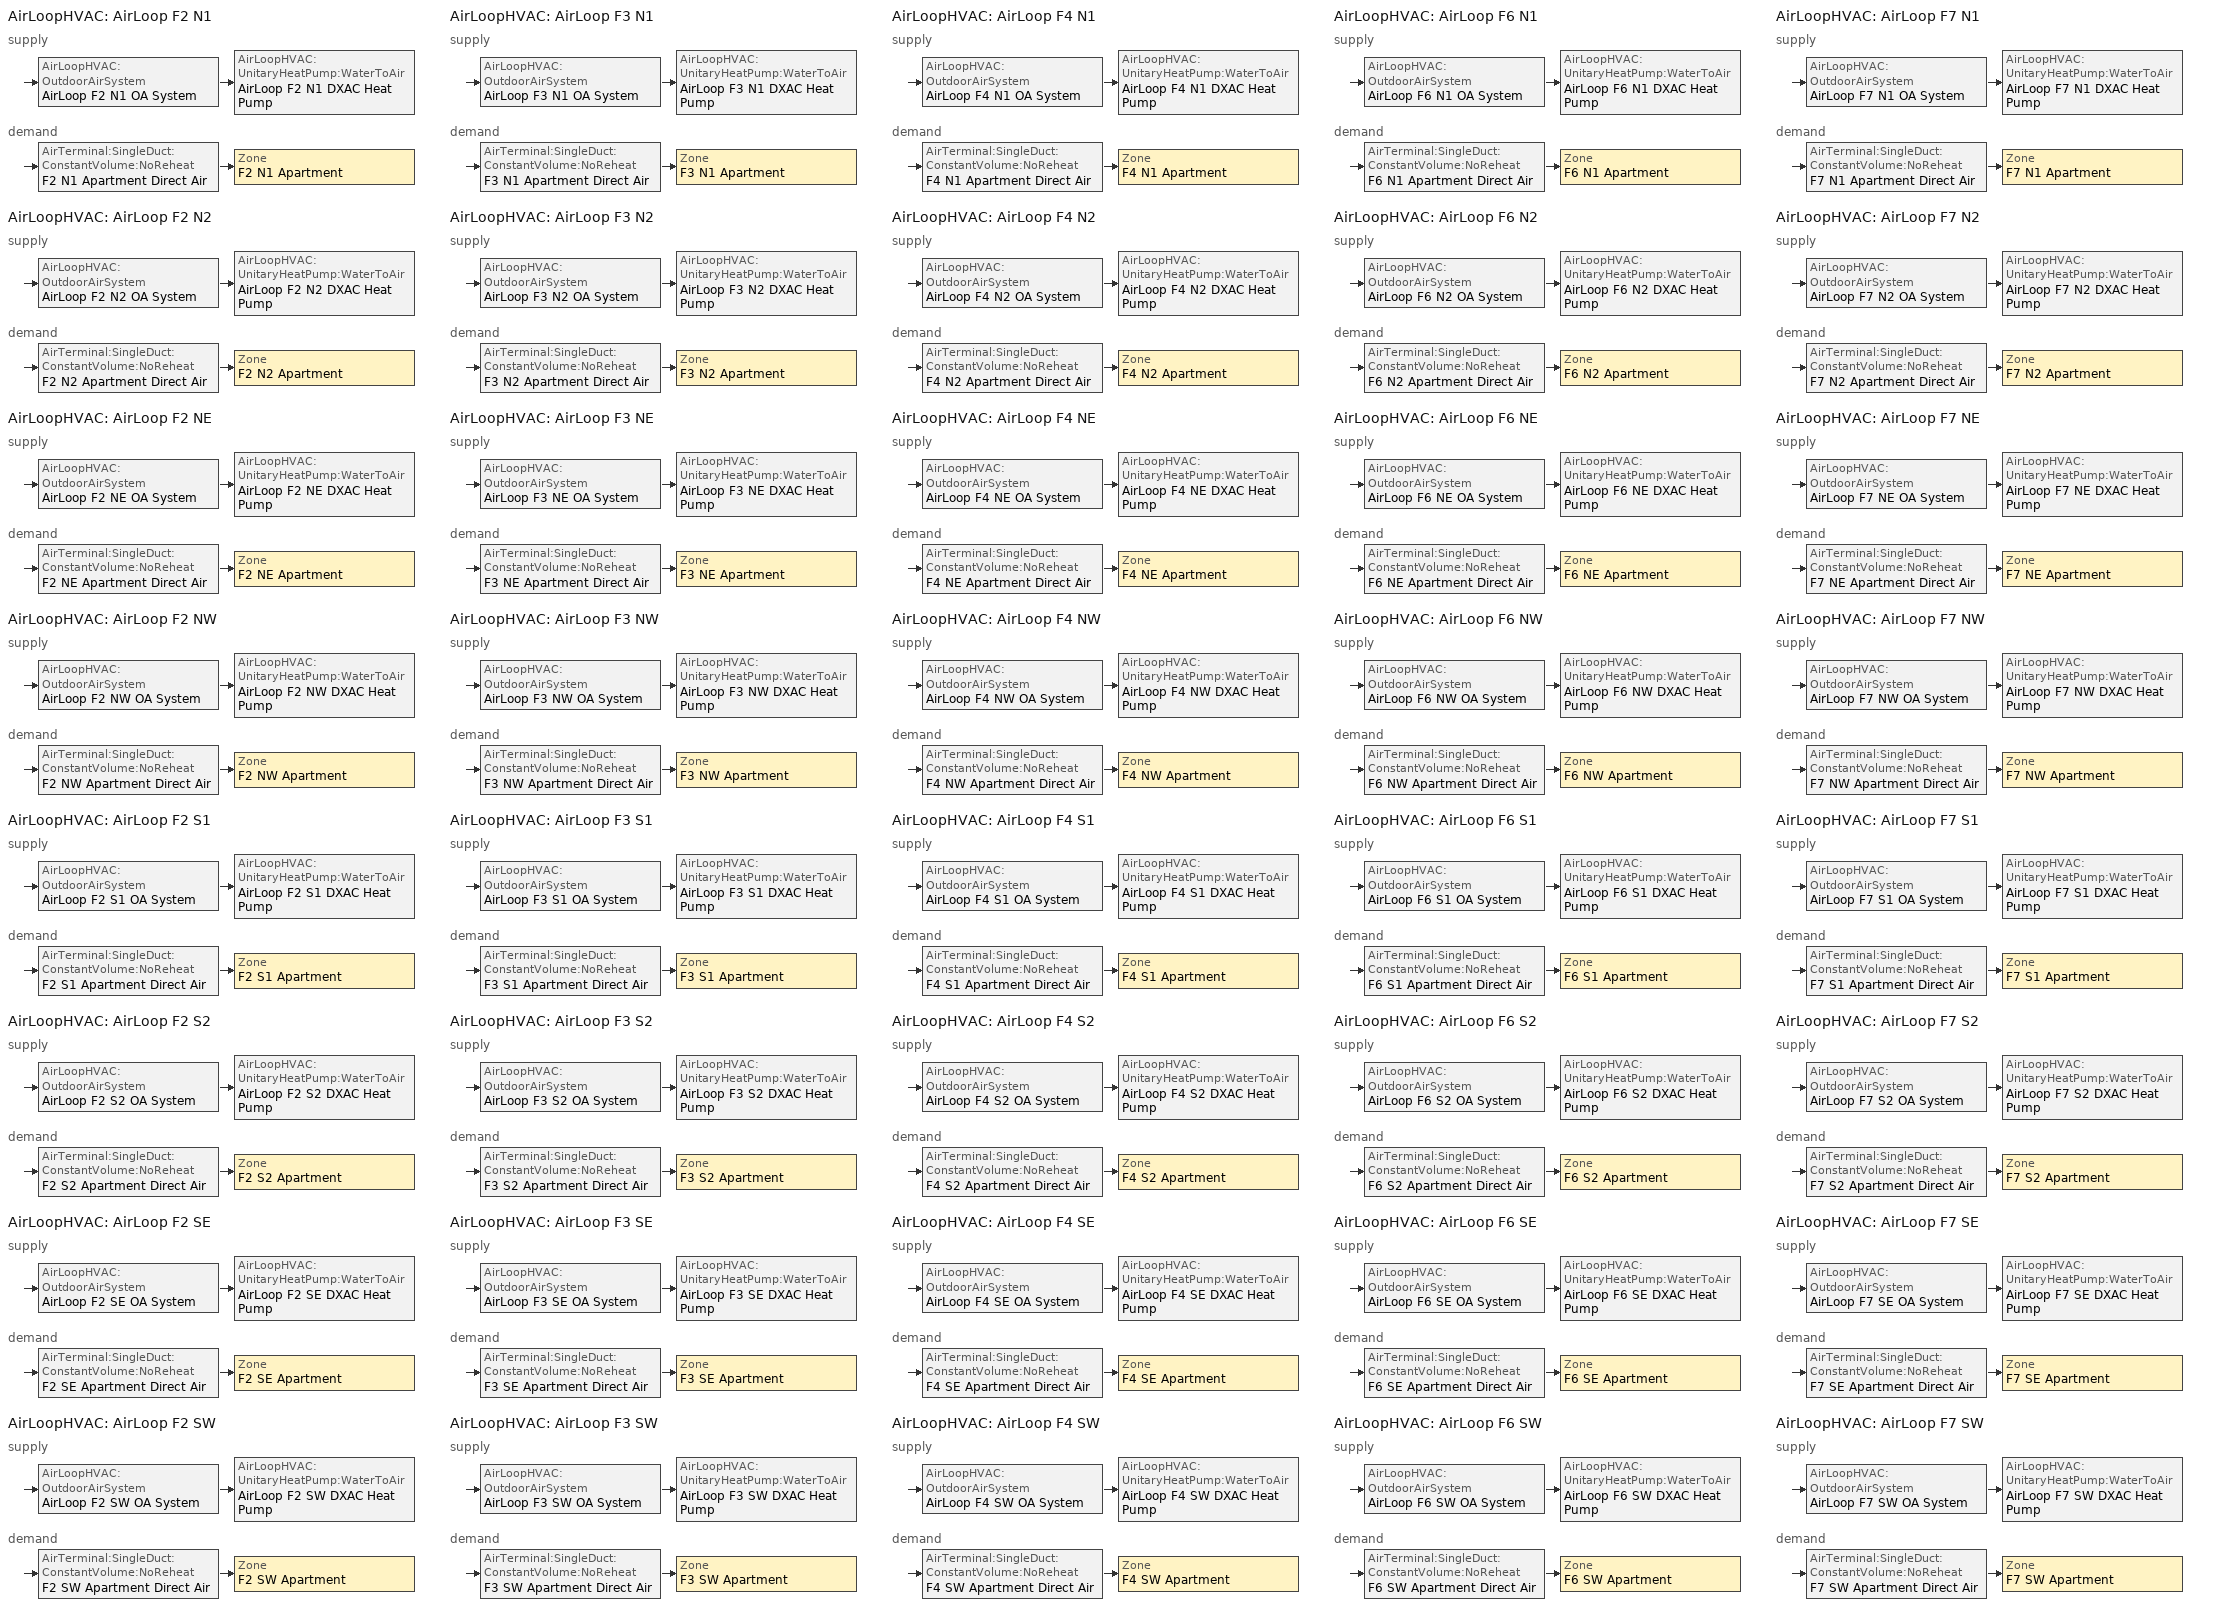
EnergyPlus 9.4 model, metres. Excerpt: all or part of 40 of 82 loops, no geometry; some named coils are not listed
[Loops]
AirLoopHVAC 'AirLoop F2 N1'
 supply: AirLoopHVAC:OutdoorAirSystem 'AirLoop F2 N1 OA System' > AirLoopHVAC:UnitaryHeatPump:WaterToAir 'AirLoop F2 N1 DXAC Heat Pump'
 demand: AirTerminal:SingleDuct:ConstantVolume:NoReheat 'F2 N1 Apartment Direct Air' > Zone 'F2 N1 Apartment'
AirLoopHVAC 'AirLoop F2 N2'
 supply: AirLoopHVAC:OutdoorAirSystem 'AirLoop F2 N2 OA System' > AirLoopHVAC:UnitaryHeatPump:WaterToAir 'AirLoop F2 N2 DXAC Heat Pump'
 demand: AirTerminal:SingleDuct:ConstantVolume:NoReheat 'F2 N2 Apartment Direct Air' > Zone 'F2 N2 Apartment'
AirLoopHVAC 'AirLoop F2 NE'
 supply: AirLoopHVAC:OutdoorAirSystem 'AirLoop F2 NE OA System' > AirLoopHVAC:UnitaryHeatPump:WaterToAir 'AirLoop F2 NE DXAC Heat Pump'
 demand: AirTerminal:SingleDuct:ConstantVolume:NoReheat 'F2 NE Apartment Direct Air' > Zone 'F2 NE Apartment'
AirLoopHVAC 'AirLoop F2 NW'
 supply: AirLoopHVAC:OutdoorAirSystem 'AirLoop F2 NW OA System' > AirLoopHVAC:UnitaryHeatPump:WaterToAir 'AirLoop F2 NW DXAC Heat Pump'
 demand: AirTerminal:SingleDuct:ConstantVolume:NoReheat 'F2 NW Apartment Direct Air' > Zone 'F2 NW Apartment'
AirLoopHVAC 'AirLoop F2 S1'
 supply: AirLoopHVAC:OutdoorAirSystem 'AirLoop F2 S1 OA System' > AirLoopHVAC:UnitaryHeatPump:WaterToAir 'AirLoop F2 S1 DXAC Heat Pump'
 demand: AirTerminal:SingleDuct:ConstantVolume:NoReheat 'F2 S1 Apartment Direct Air' > Zone 'F2 S1 Apartment'
AirLoopHVAC 'AirLoop F2 S2'
 supply: AirLoopHVAC:OutdoorAirSystem 'AirLoop F2 S2 OA System' > AirLoopHVAC:UnitaryHeatPump:WaterToAir 'AirLoop F2 S2 DXAC Heat Pump'
 demand: AirTerminal:SingleDuct:ConstantVolume:NoReheat 'F2 S2 Apartment Direct Air' > Zone 'F2 S2 Apartment'
AirLoopHVAC 'AirLoop F2 SE'
 supply: AirLoopHVAC:OutdoorAirSystem 'AirLoop F2 SE OA System' > AirLoopHVAC:UnitaryHeatPump:WaterToAir 'AirLoop F2 SE DXAC Heat Pump'
 demand: AirTerminal:SingleDuct:ConstantVolume:NoReheat 'F2 SE Apartment Direct Air' > Zone 'F2 SE Apartment'
AirLoopHVAC 'AirLoop F2 SW'
 supply: AirLoopHVAC:OutdoorAirSystem 'AirLoop F2 SW OA System' > AirLoopHVAC:UnitaryHeatPump:WaterToAir 'AirLoop F2 SW DXAC Heat Pump'
 demand: AirTerminal:SingleDuct:ConstantVolume:NoReheat 'F2 SW Apartment Direct Air' > Zone 'F2 SW Apartment'
AirLoopHVAC 'AirLoop F3 N1'
 supply: AirLoopHVAC:OutdoorAirSystem 'AirLoop F3 N1 OA System' > AirLoopHVAC:UnitaryHeatPump:WaterToAir 'AirLoop F3 N1 DXAC Heat Pump'
 demand: AirTerminal:SingleDuct:ConstantVolume:NoReheat 'F3 N1 Apartment Direct Air' > Zone 'F3 N1 Apartment'
AirLoopHVAC 'AirLoop F3 N2'
 supply: AirLoopHVAC:OutdoorAirSystem 'AirLoop F3 N2 OA System' > AirLoopHVAC:UnitaryHeatPump:WaterToAir 'AirLoop F3 N2 DXAC Heat Pump'
 demand: AirTerminal:SingleDuct:ConstantVolume:NoReheat 'F3 N2 Apartment Direct Air' > Zone 'F3 N2 Apartment'
AirLoopHVAC 'AirLoop F3 NE'
 supply: AirLoopHVAC:OutdoorAirSystem 'AirLoop F3 NE OA System' > AirLoopHVAC:UnitaryHeatPump:WaterToAir 'AirLoop F3 NE DXAC Heat Pump'
 demand: AirTerminal:SingleDuct:ConstantVolume:NoReheat 'F3 NE Apartment Direct Air' > Zone 'F3 NE Apartment'
AirLoopHVAC 'AirLoop F3 NW'
 supply: AirLoopHVAC:OutdoorAirSystem 'AirLoop F3 NW OA System' > AirLoopHVAC:UnitaryHeatPump:WaterToAir 'AirLoop F3 NW DXAC Heat Pump'
 demand: AirTerminal:SingleDuct:ConstantVolume:NoReheat 'F3 NW Apartment Direct Air' > Zone 'F3 NW Apartment'
AirLoopHVAC 'AirLoop F3 S1'
 supply: AirLoopHVAC:OutdoorAirSystem 'AirLoop F3 S1 OA System' > AirLoopHVAC:UnitaryHeatPump:WaterToAir 'AirLoop F3 S1 DXAC Heat Pump'
 demand: AirTerminal:SingleDuct:ConstantVolume:NoReheat 'F3 S1 Apartment Direct Air' > Zone 'F3 S1 Apartment'
AirLoopHVAC 'AirLoop F3 S2'
 supply: AirLoopHVAC:OutdoorAirSystem 'AirLoop F3 S2 OA System' > AirLoopHVAC:UnitaryHeatPump:WaterToAir 'AirLoop F3 S2 DXAC Heat Pump'
 demand: AirTerminal:SingleDuct:ConstantVolume:NoReheat 'F3 S2 Apartment Direct Air' > Zone 'F3 S2 Apartment'
AirLoopHVAC 'AirLoop F3 SE'
 supply: AirLoopHVAC:OutdoorAirSystem 'AirLoop F3 SE OA System' > AirLoopHVAC:UnitaryHeatPump:WaterToAir 'AirLoop F3 SE DXAC Heat Pump'
 demand: AirTerminal:SingleDuct:ConstantVolume:NoReheat 'F3 SE Apartment Direct Air' > Zone 'F3 SE Apartment'
AirLoopHVAC 'AirLoop F3 SW'
 supply: AirLoopHVAC:OutdoorAirSystem 'AirLoop F3 SW OA System' > AirLoopHVAC:UnitaryHeatPump:WaterToAir 'AirLoop F3 SW DXAC Heat Pump'
 demand: AirTerminal:SingleDuct:ConstantVolume:NoReheat 'F3 SW Apartment Direct Air' > Zone 'F3 SW Apartment'
AirLoopHVAC 'AirLoop F4 N1'
 supply: AirLoopHVAC:OutdoorAirSystem 'AirLoop F4 N1 OA System' > AirLoopHVAC:UnitaryHeatPump:WaterToAir 'AirLoop F4 N1 DXAC Heat Pump'
 demand: AirTerminal:SingleDuct:ConstantVolume:NoReheat 'F4 N1 Apartment Direct Air' > Zone 'F4 N1 Apartment'
AirLoopHVAC 'AirLoop F4 N2'
 supply: AirLoopHVAC:OutdoorAirSystem 'AirLoop F4 N2 OA System' > AirLoopHVAC:UnitaryHeatPump:WaterToAir 'AirLoop F4 N2 DXAC Heat Pump'
 demand: AirTerminal:SingleDuct:ConstantVolume:NoReheat 'F4 N2 Apartment Direct Air' > Zone 'F4 N2 Apartment'
AirLoopHVAC 'AirLoop F4 NE'
 supply: AirLoopHVAC:OutdoorAirSystem 'AirLoop F4 NE OA System' > AirLoopHVAC:UnitaryHeatPump:WaterToAir 'AirLoop F4 NE DXAC Heat Pump'
 demand: AirTerminal:SingleDuct:ConstantVolume:NoReheat 'F4 NE Apartment Direct Air' > Zone 'F4 NE Apartment'
AirLoopHVAC 'AirLoop F4 NW'
 supply: AirLoopHVAC:OutdoorAirSystem 'AirLoop F4 NW OA System' > AirLoopHVAC:UnitaryHeatPump:WaterToAir 'AirLoop F4 NW DXAC Heat Pump'
 demand: AirTerminal:SingleDuct:ConstantVolume:NoReheat 'F4 NW Apartment Direct Air' > Zone 'F4 NW Apartment'
AirLoopHVAC 'AirLoop F4 S1'
 supply: AirLoopHVAC:OutdoorAirSystem 'AirLoop F4 S1 OA System' > AirLoopHVAC:UnitaryHeatPump:WaterToAir 'AirLoop F4 S1 DXAC Heat Pump'
 demand: AirTerminal:SingleDuct:ConstantVolume:NoReheat 'F4 S1 Apartment Direct Air' > Zone 'F4 S1 Apartment'
AirLoopHVAC 'AirLoop F4 S2'
 supply: AirLoopHVAC:OutdoorAirSystem 'AirLoop F4 S2 OA System' > AirLoopHVAC:UnitaryHeatPump:WaterToAir 'AirLoop F4 S2 DXAC Heat Pump'
 demand: AirTerminal:SingleDuct:ConstantVolume:NoReheat 'F4 S2 Apartment Direct Air' > Zone 'F4 S2 Apartment'
AirLoopHVAC 'AirLoop F4 SE'
 supply: AirLoopHVAC:OutdoorAirSystem 'AirLoop F4 SE OA System' > AirLoopHVAC:UnitaryHeatPump:WaterToAir 'AirLoop F4 SE DXAC Heat Pump'
 demand: AirTerminal:SingleDuct:ConstantVolume:NoReheat 'F4 SE Apartment Direct Air' > Zone 'F4 SE Apartment'
AirLoopHVAC 'AirLoop F4 SW'
 supply: AirLoopHVAC:OutdoorAirSystem 'AirLoop F4 SW OA System' > AirLoopHVAC:UnitaryHeatPump:WaterToAir 'AirLoop F4 SW DXAC Heat Pump'
 demand: AirTerminal:SingleDuct:ConstantVolume:NoReheat 'F4 SW Apartment Direct Air' > Zone 'F4 SW Apartment'
AirLoopHVAC 'AirLoop F6 N1'
 supply: AirLoopHVAC:OutdoorAirSystem 'AirLoop F6 N1 OA System' > AirLoopHVAC:UnitaryHeatPump:WaterToAir 'AirLoop F6 N1 DXAC Heat Pump'
 demand: AirTerminal:SingleDuct:ConstantVolume:NoReheat 'F6 N1 Apartment Direct Air' > Zone 'F6 N1 Apartment'
AirLoopHVAC 'AirLoop F6 N2'
 supply: AirLoopHVAC:OutdoorAirSystem 'AirLoop F6 N2 OA System' > AirLoopHVAC:UnitaryHeatPump:WaterToAir 'AirLoop F6 N2 DXAC Heat Pump'
 demand: AirTerminal:SingleDuct:ConstantVolume:NoReheat 'F6 N2 Apartment Direct Air' > Zone 'F6 N2 Apartment'
AirLoopHVAC 'AirLoop F6 NE'
 supply: AirLoopHVAC:OutdoorAirSystem 'AirLoop F6 NE OA System' > AirLoopHVAC:UnitaryHeatPump:WaterToAir 'AirLoop F6 NE DXAC Heat Pump'
 demand: AirTerminal:SingleDuct:ConstantVolume:NoReheat 'F6 NE Apartment Direct Air' > Zone 'F6 NE Apartment'
AirLoopHVAC 'AirLoop F6 NW'
 supply: AirLoopHVAC:OutdoorAirSystem 'AirLoop F6 NW OA System' > AirLoopHVAC:UnitaryHeatPump:WaterToAir 'AirLoop F6 NW DXAC Heat Pump'
 demand: AirTerminal:SingleDuct:ConstantVolume:NoReheat 'F6 NW Apartment Direct Air' > Zone 'F6 NW Apartment'
AirLoopHVAC 'AirLoop F6 S1'
 supply: AirLoopHVAC:OutdoorAirSystem 'AirLoop F6 S1 OA System' > AirLoopHVAC:UnitaryHeatPump:WaterToAir 'AirLoop F6 S1 DXAC Heat Pump'
 demand: AirTerminal:SingleDuct:ConstantVolume:NoReheat 'F6 S1 Apartment Direct Air' > Zone 'F6 S1 Apartment'
AirLoopHVAC 'AirLoop F6 S2'
 supply: AirLoopHVAC:OutdoorAirSystem 'AirLoop F6 S2 OA System' > AirLoopHVAC:UnitaryHeatPump:WaterToAir 'AirLoop F6 S2 DXAC Heat Pump'
 demand: AirTerminal:SingleDuct:ConstantVolume:NoReheat 'F6 S2 Apartment Direct Air' > Zone 'F6 S2 Apartment'
AirLoopHVAC 'AirLoop F6 SE'
 supply: AirLoopHVAC:OutdoorAirSystem 'AirLoop F6 SE OA System' > AirLoopHVAC:UnitaryHeatPump:WaterToAir 'AirLoop F6 SE DXAC Heat Pump'
 demand: AirTerminal:SingleDuct:ConstantVolume:NoReheat 'F6 SE Apartment Direct Air' > Zone 'F6 SE Apartment'
AirLoopHVAC 'AirLoop F6 SW'
 supply: AirLoopHVAC:OutdoorAirSystem 'AirLoop F6 SW OA System' > AirLoopHVAC:UnitaryHeatPump:WaterToAir 'AirLoop F6 SW DXAC Heat Pump'
 demand: AirTerminal:SingleDuct:ConstantVolume:NoReheat 'F6 SW Apartment Direct Air' > Zone 'F6 SW Apartment'
AirLoopHVAC 'AirLoop F7 N1'
 supply: AirLoopHVAC:OutdoorAirSystem 'AirLoop F7 N1 OA System' > AirLoopHVAC:UnitaryHeatPump:WaterToAir 'AirLoop F7 N1 DXAC Heat Pump'
 demand: AirTerminal:SingleDuct:ConstantVolume:NoReheat 'F7 N1 Apartment Direct Air' > Zone 'F7 N1 Apartment'
AirLoopHVAC 'AirLoop F7 N2'
 supply: AirLoopHVAC:OutdoorAirSystem 'AirLoop F7 N2 OA System' > AirLoopHVAC:UnitaryHeatPump:WaterToAir 'AirLoop F7 N2 DXAC Heat Pump'
 demand: AirTerminal:SingleDuct:ConstantVolume:NoReheat 'F7 N2 Apartment Direct Air' > Zone 'F7 N2 Apartment'
AirLoopHVAC 'AirLoop F7 NE'
 supply: AirLoopHVAC:OutdoorAirSystem 'AirLoop F7 NE OA System' > AirLoopHVAC:UnitaryHeatPump:WaterToAir 'AirLoop F7 NE DXAC Heat Pump'
 demand: AirTerminal:SingleDuct:ConstantVolume:NoReheat 'F7 NE Apartment Direct Air' > Zone 'F7 NE Apartment'
AirLoopHVAC 'AirLoop F7 NW'
 supply: AirLoopHVAC:OutdoorAirSystem 'AirLoop F7 NW OA System' > AirLoopHVAC:UnitaryHeatPump:WaterToAir 'AirLoop F7 NW DXAC Heat Pump'
 demand: AirTerminal:SingleDuct:ConstantVolume:NoReheat 'F7 NW Apartment Direct Air' > Zone 'F7 NW Apartment'
AirLoopHVAC 'AirLoop F7 S1'
 supply: AirLoopHVAC:OutdoorAirSystem 'AirLoop F7 S1 OA System' > AirLoopHVAC:UnitaryHeatPump:WaterToAir 'AirLoop F7 S1 DXAC Heat Pump'
 demand: AirTerminal:SingleDuct:ConstantVolume:NoReheat 'F7 S1 Apartment Direct Air' > Zone 'F7 S1 Apartment'
AirLoopHVAC 'AirLoop F7 S2'
 supply: AirLoopHVAC:OutdoorAirSystem 'AirLoop F7 S2 OA System' > AirLoopHVAC:UnitaryHeatPump:WaterToAir 'AirLoop F7 S2 DXAC Heat Pump'
 demand: AirTerminal:SingleDuct:ConstantVolume:NoReheat 'F7 S2 Apartment Direct Air' > Zone 'F7 S2 Apartment'
AirLoopHVAC 'AirLoop F7 SE'
 supply: AirLoopHVAC:OutdoorAirSystem 'AirLoop F7 SE OA System' > AirLoopHVAC:UnitaryHeatPump:WaterToAir 'AirLoop F7 SE DXAC Heat Pump'
 demand: AirTerminal:SingleDuct:ConstantVolume:NoReheat 'F7 SE Apartment Direct Air' > Zone 'F7 SE Apartment'
AirLoopHVAC 'AirLoop F7 SW'
 supply: AirLoopHVAC:OutdoorAirSystem 'AirLoop F7 SW OA System' > AirLoopHVAC:UnitaryHeatPump:WaterToAir 'AirLoop F7 SW DXAC Heat Pump'
 demand: AirTerminal:SingleDuct:ConstantVolume:NoReheat 'F7 SW Apartment Direct Air' > Zone 'F7 SW Apartment'
[AirLoopHVAC] Design supply air flow rate=Autosize
AirLoop F2 N1; AirLoop F2 N2; AirLoop F2 NE; AirLoop F2 NW; AirLoop F2 S1; AirLoop F2 S2; AirLoop F2 SE; AirLoop F2 SW; AirLoop F3 N1; AirLoop F3 N2; AirLoop F3 NE; AirLoop F3 NW; AirLoop F3 S1; AirLoop F3 S2; AirLoop F3 SE; AirLoop F3 SW; AirLoop F4 N1; AirLoop F4 N2; AirLoop F4 NE; AirLoop F4 NW; AirLoop F4 S1; AirLoop F4 S2; AirLoop F4 SE; AirLoop F4 SW; AirLoop F6 N1; AirLoop F6 N2; AirLoop F6 NE; AirLoop F6 NW; AirLoop F6 S1; AirLoop F6 S2; AirLoop F6 SE; AirLoop F6 SW; AirLoop F7 N1; AirLoop F7 N2; AirLoop F7 NE; AirLoop F7 NW; AirLoop F7 S1; AirLoop F7 S2; AirLoop F7 SE; AirLoop F7 SW
[AirLoopHVAC:UnitaryHeatPump:WaterToAir] Availability schedule=All On; Cooling convergence=0.001; Fan placement=BlowThrough; Fraction of on cycle power use=0.01; Heat pump fan delay time=60; Heat pump time constant=60; Heating convergence=0.001; Maximum cycling rate=2.5; Maximum supply air temperature from supplemental heater=50; Supply air fan operating mode schedule=SupplyFanSch; Supply air flow rate=Autosize
Name | Controlling zone or thermostat location | Cooling coil | Heating coil | Supplemental heating coil | Supply air fan
AirLoop F2 N1 DXAC Heat Pump | F2 N1 Apartment | Heat Pump Cooling Mode AirLoop F2 N1 | Heat Pump Heating Mode AirLoop F2 N1 | Heat Pump DX Supp Heating Coil AirLoop F2 N1 | AirLoop F2 N1 Supply Fan
AirLoop F2 N2 DXAC Heat Pump | F2 N2 Apartment | Heat Pump Cooling Mode AirLoop F2 N2 | Heat Pump Heating Mode AirLoop F2 N2 | Heat Pump DX Supp Heating Coil AirLoop F2 N2 | AirLoop F2 N2 Supply Fan
AirLoop F2 NE DXAC Heat Pump | F2 NE Apartment | Heat Pump Cooling Mode AirLoop F2 NE | Heat Pump Heating Mode AirLoop F2 NE | Heat Pump DX Supp Heating Coil AirLoop F2 NE | AirLoop F2 NE Supply Fan
AirLoop F2 NW DXAC Heat Pump | F2 NW Apartment | Heat Pump Cooling Mode AirLoop F2 NW | Heat Pump Heating Mode AirLoop F2 NW | Heat Pump DX Supp Heating Coil AirLoop F2 NW | AirLoop F2 NW Supply Fan
AirLoop F2 S1 DXAC Heat Pump | F2 S1 Apartment | Heat Pump Cooling Mode AirLoop F2 S1 | Heat Pump Heating Mode AirLoop F2 S1 | Heat Pump DX Supp Heating Coil AirLoop F2 S1 | AirLoop F2 S1 Supply Fan
AirLoop F2 S2 DXAC Heat Pump | F2 S2 Apartment | Heat Pump Cooling Mode AirLoop F2 S2 | Heat Pump Heating Mode AirLoop F2 S2 | Heat Pump DX Supp Heating Coil AirLoop F2 S2 | AirLoop F2 S2 Supply Fan
AirLoop F2 SE DXAC Heat Pump | F2 SE Apartment | Heat Pump Cooling Mode AirLoop F2 SE | Heat Pump Heating Mode AirLoop F2 SE | Heat Pump DX Supp Heating Coil AirLoop F2 SE | AirLoop F2 SE Supply Fan
AirLoop F2 SW DXAC Heat Pump | F2 SW Apartment | Heat Pump Cooling Mode AirLoop F2 SW | Heat Pump Heating Mode AirLoop F2 SW | Heat Pump DX Supp Heating Coil AirLoop F2 SW | AirLoop F2 SW Supply Fan
AirLoop F3 N1 DXAC Heat Pump | F3 N1 Apartment | Heat Pump Cooling Mode AirLoop F3 N1 | Heat Pump Heating Mode AirLoop F3 N1 | Heat Pump DX Supp Heating Coil AirLoop F3 N1 | AirLoop F3 N1 Supply Fan
AirLoop F3 N2 DXAC Heat Pump | F3 N2 Apartment | Heat Pump Cooling Mode AirLoop F3 N2 | Heat Pump Heating Mode AirLoop F3 N2 | Heat Pump DX Supp Heating Coil AirLoop F3 N2 | AirLoop F3 N2 Supply Fan
AirLoop F3 NE DXAC Heat Pump | F3 NE Apartment | Heat Pump Cooling Mode AirLoop F3 NE | Heat Pump Heating Mode AirLoop F3 NE | Heat Pump DX Supp Heating Coil AirLoop F3 NE | AirLoop F3 NE Supply Fan
AirLoop F3 NW DXAC Heat Pump | F3 NW Apartment | Heat Pump Cooling Mode AirLoop F3 NW | Heat Pump Heating Mode AirLoop F3 NW | Heat Pump DX Supp Heating Coil AirLoop F3 NW | AirLoop F3 NW Supply Fan
AirLoop F3 S1 DXAC Heat Pump | F3 S1 Apartment | Heat Pump Cooling Mode AirLoop F3 S1 | Heat Pump Heating Mode AirLoop F3 S1 | Heat Pump DX Supp Heating Coil AirLoop F3 S1 | AirLoop F3 S1 Supply Fan
AirLoop F3 S2 DXAC Heat Pump | F3 S2 Apartment | Heat Pump Cooling Mode AirLoop F3 S2 | Heat Pump Heating Mode AirLoop F3 S2 | Heat Pump DX Supp Heating Coil AirLoop F3 S2 | AirLoop F3 S2 Supply Fan
AirLoop F3 SE DXAC Heat Pump | F3 SE Apartment | Heat Pump Cooling Mode AirLoop F3 SE | Heat Pump Heating Mode AirLoop F3 SE | Heat Pump DX Supp Heating Coil AirLoop F3 SE | AirLoop F3 SE Supply Fan
AirLoop F3 SW DXAC Heat Pump | F3 SW Apartment | Heat Pump Cooling Mode AirLoop F3 SW | Heat Pump Heating Mode AirLoop F3 SW | Heat Pump DX Supp Heating Coil AirLoop F3 SW | AirLoop F3 SW Supply Fan
AirLoop F4 N1 DXAC Heat Pump | F4 N1 Apartment | Heat Pump Cooling Mode AirLoop F4 N1 | Heat Pump Heating Mode AirLoop F4 N1 | Heat Pump DX Supp Heating Coil AirLoop F4 N1 | AirLoop F4 N1 Supply Fan
AirLoop F4 N2 DXAC Heat Pump | F4 N2 Apartment | Heat Pump Cooling Mode AirLoop F4 N2 | Heat Pump Heating Mode AirLoop F4 N2 | Heat Pump DX Supp Heating Coil AirLoop F4 N2 | AirLoop F4 N2 Supply Fan
AirLoop F4 NE DXAC Heat Pump | F4 NE Apartment | Heat Pump Cooling Mode AirLoop F4 NE | Heat Pump Heating Mode AirLoop F4 NE | Heat Pump DX Supp Heating Coil AirLoop F4 NE | AirLoop F4 NE Supply Fan
AirLoop F4 NW DXAC Heat Pump | F4 NW Apartment | Heat Pump Cooling Mode AirLoop F4 NW | Heat Pump Heating Mode AirLoop F4 NW | Heat Pump DX Supp Heating Coil AirLoop F4 NW | AirLoop F4 NW Supply Fan
AirLoop F4 S1 DXAC Heat Pump | F4 S1 Apartment | Heat Pump Cooling Mode AirLoop F4 S1 | Heat Pump Heating Mode AirLoop F4 S1 | Heat Pump DX Supp Heating Coil AirLoop F4 S1 | AirLoop F4 S1 Supply Fan
AirLoop F4 S2 DXAC Heat Pump | F4 S2 Apartment | Heat Pump Cooling Mode AirLoop F4 S2 | Heat Pump Heating Mode AirLoop F4 S2 | Heat Pump DX Supp Heating Coil AirLoop F4 S2 | AirLoop F4 S2 Supply Fan
AirLoop F4 SE DXAC Heat Pump | F4 SE Apartment | Heat Pump Cooling Mode AirLoop F4 SE | Heat Pump Heating Mode AirLoop F4 SE | Heat Pump DX Supp Heating Coil AirLoop F4 SE | AirLoop F4 SE Supply Fan
AirLoop F4 SW DXAC Heat Pump | F4 SW Apartment | Heat Pump Cooling Mode AirLoop F4 SW | Heat Pump Heating Mode AirLoop F4 SW | Heat Pump DX Supp Heating Coil AirLoop F4 SW | AirLoop F4 SW Supply Fan
AirLoop F6 N1 DXAC Heat Pump | F6 N1 Apartment | Heat Pump Cooling Mode AirLoop F6 N1 | Heat Pump Heating Mode AirLoop F6 N1 | Heat Pump DX Supp Heating Coil AirLoop F6 N1 | AirLoop F6 N1 Supply Fan
AirLoop F6 N2 DXAC Heat Pump | F6 N2 Apartment | Heat Pump Cooling Mode AirLoop F6 N2 | Heat Pump Heating Mode AirLoop F6 N2 | Heat Pump DX Supp Heating Coil AirLoop F6 N2 | AirLoop F6 N2 Supply Fan
AirLoop F6 NE DXAC Heat Pump | F6 NE Apartment | Heat Pump Cooling Mode AirLoop F6 NE | Heat Pump Heating Mode AirLoop F6 NE | Heat Pump DX Supp Heating Coil AirLoop F6 NE | AirLoop F6 NE Supply Fan
AirLoop F6 NW DXAC Heat Pump | F6 NW Apartment | Heat Pump Cooling Mode AirLoop F6 NW | Heat Pump Heating Mode AirLoop F6 NW | Heat Pump DX Supp Heating Coil AirLoop F6 NW | AirLoop F6 NW Supply Fan
AirLoop F6 S1 DXAC Heat Pump | F6 S1 Apartment | Heat Pump Cooling Mode AirLoop F6 S1 | Heat Pump Heating Mode AirLoop F6 S1 | Heat Pump DX Supp Heating Coil AirLoop F6 S1 | AirLoop F6 S1 Supply Fan
AirLoop F6 S2 DXAC Heat Pump | F6 S2 Apartment | Heat Pump Cooling Mode AirLoop F6 S2 | Heat Pump Heating Mode AirLoop F6 S2 | Heat Pump DX Supp Heating Coil AirLoop F6 S2 | AirLoop F6 S2 Supply Fan
AirLoop F6 SE DXAC Heat Pump | F6 SE Apartment | Heat Pump Cooling Mode AirLoop F6 SE | Heat Pump Heating Mode AirLoop F6 SE | Heat Pump DX Supp Heating Coil AirLoop F6 SE | AirLoop F6 SE Supply Fan
AirLoop F6 SW DXAC Heat Pump | F6 SW Apartment | Heat Pump Cooling Mode AirLoop F6 SW | Heat Pump Heating Mode AirLoop F6 SW | Heat Pump DX Supp Heating Coil AirLoop F6 SW | AirLoop F6 SW Supply Fan
AirLoop F7 N1 DXAC Heat Pump | F7 N1 Apartment | Heat Pump Cooling Mode AirLoop F7 N1 | Heat Pump Heating Mode AirLoop F7 N1 | Heat Pump DX Supp Heating Coil AirLoop F7 N1 | AirLoop F7 N1 Supply Fan
AirLoop F7 N2 DXAC Heat Pump | F7 N2 Apartment | Heat Pump Cooling Mode AirLoop F7 N2 | Heat Pump Heating Mode AirLoop F7 N2 | Heat Pump DX Supp Heating Coil AirLoop F7 N2 | AirLoop F7 N2 Supply Fan
AirLoop F7 NE DXAC Heat Pump | F7 NE Apartment | Heat Pump Cooling Mode AirLoop F7 NE | Heat Pump Heating Mode AirLoop F7 NE | Heat Pump DX Supp Heating Coil AirLoop F7 NE | AirLoop F7 NE Supply Fan
AirLoop F7 NW DXAC Heat Pump | F7 NW Apartment | Heat Pump Cooling Mode AirLoop F7 NW | Heat Pump Heating Mode AirLoop F7 NW | Heat Pump DX Supp Heating Coil AirLoop F7 NW | AirLoop F7 NW Supply Fan
AirLoop F7 S1 DXAC Heat Pump | F7 S1 Apartment | Heat Pump Cooling Mode AirLoop F7 S1 | Heat Pump Heating Mode AirLoop F7 S1 | Heat Pump DX Supp Heating Coil AirLoop F7 S1 | AirLoop F7 S1 Supply Fan
AirLoop F7 S2 DXAC Heat Pump | F7 S2 Apartment | Heat Pump Cooling Mode AirLoop F7 S2 | Heat Pump Heating Mode AirLoop F7 S2 | Heat Pump DX Supp Heating Coil AirLoop F7 S2 | AirLoop F7 S2 Supply Fan
AirLoop F7 SE DXAC Heat Pump | F7 SE Apartment | Heat Pump Cooling Mode AirLoop F7 SE | Heat Pump Heating Mode AirLoop F7 SE | Heat Pump DX Supp Heating Coil AirLoop F7 SE | AirLoop F7 SE Supply Fan
AirLoop F7 SW DXAC Heat Pump | F7 SW Apartment | Heat Pump Cooling Mode AirLoop F7 SW | Heat Pump Heating Mode AirLoop F7 SW | Heat Pump DX Supp Heating Coil AirLoop F7 SW | AirLoop F7 SW Supply Fan
[AirTerminal:SingleDuct:ConstantVolume:NoReheat] Availability schedule=All On; Maximum air flow rate=Autosize
F2 N1 Apartment Direct Air; F2 N2 Apartment Direct Air; F2 NE Apartment Direct Air; F2 NW Apartment Direct Air; F2 S1 Apartment Direct Air; F2 S2 Apartment Direct Air; F2 SE Apartment Direct Air; F2 SW Apartment Direct Air; F3 N1 Apartment Direct Air; F3 N2 Apartment Direct Air; F3 NE Apartment Direct Air; F3 NW Apartment Direct Air; F3 S1 Apartment Direct Air; F3 S2 Apartment Direct Air; F3 SE Apartment Direct Air; F3 SW Apartment Direct Air; F4 N1 Apartment Direct Air; F4 N2 Apartment Direct Air; F4 NE Apartment Direct Air; F4 NW Apartment Direct Air; F4 S1 Apartment Direct Air; F4 S2 Apartment Direct Air; F4 SE Apartment Direct Air; F4 SW Apartment Direct Air; F6 N1 Apartment Direct Air; F6 N2 Apartment Direct Air; F6 NE Apartment Direct Air; F6 NW Apartment Direct Air; F6 S1 Apartment Direct Air; F6 S2 Apartment Direct Air; F6 SE Apartment Direct Air; F6 SW Apartment Direct Air; F7 N1 Apartment Direct Air; F7 N2 Apartment Direct Air; F7 NE Apartment Direct Air; F7 NW Apartment Direct Air; F7 S1 Apartment Direct Air; F7 S2 Apartment Direct Air; F7 SE Apartment Direct Air; F7 SW Apartment Direct Air
[Coil:Heating:Electric] Availability schedule=All On; Efficiency=1; Nominal capacity=Autosize
Heat Pump DX Supp Heating Coil AirLoop F2 N1; Heat Pump DX Supp Heating Coil AirLoop F2 N2; Heat Pump DX Supp Heating Coil AirLoop F2 NE; Heat Pump DX Supp Heating Coil AirLoop F2 NW; Heat Pump DX Supp Heating Coil AirLoop F2 S1; Heat Pump DX Supp Heating Coil AirLoop F2 S2; Heat Pump DX Supp Heating Coil AirLoop F2 SE; Heat Pump DX Supp Heating Coil AirLoop F2 SW; Heat Pump DX Supp Heating Coil AirLoop F3 N1; Heat Pump DX Supp Heating Coil AirLoop F3 N2; Heat Pump DX Supp Heating Coil AirLoop F3 NE; Heat Pump DX Supp Heating Coil AirLoop F3 NW; Heat Pump DX Supp Heating Coil AirLoop F3 S1; Heat Pump DX Supp Heating Coil AirLoop F3 S2; Heat Pump DX Supp Heating Coil AirLoop F3 SE; Heat Pump DX Supp Heating Coil AirLoop F3 SW; Heat Pump DX Supp Heating Coil AirLoop F4 N1; Heat Pump DX Supp Heating Coil AirLoop F4 N2; Heat Pump DX Supp Heating Coil AirLoop F4 NE; Heat Pump DX Supp Heating Coil AirLoop F4 NW; Heat Pump DX Supp Heating Coil AirLoop F4 S1; Heat Pump DX Supp Heating Coil AirLoop F4 S2; Heat Pump DX Supp Heating Coil AirLoop F4 SE; Heat Pump DX Supp Heating Coil AirLoop F4 SW; Heat Pump DX Supp Heating Coil AirLoop F6 N1; Heat Pump DX Supp Heating Coil AirLoop F6 N2; Heat Pump DX Supp Heating Coil AirLoop F6 NE; Heat Pump DX Supp Heating Coil AirLoop F6 NW; Heat Pump DX Supp Heating Coil AirLoop F6 S1; Heat Pump DX Supp Heating Coil AirLoop F6 S2; Heat Pump DX Supp Heating Coil AirLoop F6 SE; Heat Pump DX Supp Heating Coil AirLoop F6 SW; Heat Pump DX Supp Heating Coil AirLoop F7 N1; Heat Pump DX Supp Heating Coil AirLoop F7 N2; Heat Pump DX Supp Heating Coil AirLoop F7 NE; Heat Pump DX Supp Heating Coil AirLoop F7 NW; Heat Pump DX Supp Heating Coil AirLoop F7 S1; Heat Pump DX Supp Heating Coil AirLoop F7 S2; Heat Pump DX Supp Heating Coil AirLoop F7 SE; Heat Pump DX Supp Heating Coil AirLoop F7 SW
[Controller:OutdoorAir] Control high indoor humidity based on outdoor humidity ratio=Yes; Economizer control action type=ModulateFlow; Economizer control type=NoEconomizer; Heat recovery bypass control type=BypassWhenWithinEconomizerLimits; High humidity control=No; High humidity outdoor air flow ratio=1; Lockout type=NoLockout; Maximum outdoor air flow rate=Autosize; Minimum limit type=FixedMinimum; Minimum outdoor air flow rate=Autosize
AirLoop F2 N1 OA Controller; AirLoop F2 N2 OA Controller; AirLoop F2 NE OA Controller; AirLoop F2 NW OA Controller; AirLoop F2 S1 OA Controller; AirLoop F2 S2 OA Controller; AirLoop F2 SE OA Controller; AirLoop F2 SW OA Controller; AirLoop F3 N1 OA Controller; AirLoop F3 N2 OA Controller; AirLoop F3 NE OA Controller; AirLoop F3 NW OA Controller; AirLoop F3 S1 OA Controller; AirLoop F3 S2 OA Controller; AirLoop F3 SE OA Controller; AirLoop F3 SW OA Controller; AirLoop F4 N1 OA Controller; AirLoop F4 N2 OA Controller; AirLoop F4 NE OA Controller; AirLoop F4 NW OA Controller; AirLoop F4 S1 OA Controller; AirLoop F4 S2 OA Controller; AirLoop F4 SE OA Controller; AirLoop F4 SW OA Controller; AirLoop F6 N1 OA Controller; AirLoop F6 N2 OA Controller; AirLoop F6 NE OA Controller; AirLoop F6 NW OA Controller; AirLoop F6 S1 OA Controller; AirLoop F6 S2 OA Controller; AirLoop F6 SE OA Controller; AirLoop F6 SW OA Controller; AirLoop F7 N1 OA Controller; AirLoop F7 N2 OA Controller; AirLoop F7 NE OA Controller; AirLoop F7 NW OA Controller; AirLoop F7 S1 OA Controller; AirLoop F7 S2 OA Controller; AirLoop F7 SE OA Controller; AirLoop F7 SW OA Controller
[DesignSpecification:OutdoorAir] Outdoor air flow per zone floor area=0.000294083; Outdoor air method=Flow/Area
SZ DSOA F2 N1 Apartment; SZ DSOA F2 N2 Apartment; SZ DSOA F2 NE Apartment; SZ DSOA F2 NW Apartment; SZ DSOA F2 S1 Apartment; SZ DSOA F2 S2 Apartment; SZ DSOA F2 SE Apartment; SZ DSOA F2 SW Apartment; SZ DSOA F3 N1 Apartment; SZ DSOA F3 N2 Apartment; SZ DSOA F3 NE Apartment; SZ DSOA F3 NW Apartment; SZ DSOA F3 S1 Apartment; SZ DSOA F3 S2 Apartment; SZ DSOA F3 SE Apartment; SZ DSOA F3 SW Apartment; SZ DSOA F4 N1 Apartment; SZ DSOA F4 N2 Apartment; SZ DSOA F4 NE Apartment; SZ DSOA F4 NW Apartment; SZ DSOA F4 S1 Apartment; SZ DSOA F4 S2 Apartment; SZ DSOA F4 SE Apartment; SZ DSOA F4 SW Apartment; SZ DSOA F6 N1 Apartment; SZ DSOA F6 N2 Apartment; SZ DSOA F6 NE Apartment; SZ DSOA F6 NW Apartment; SZ DSOA F6 S1 Apartment; SZ DSOA F6 S2 Apartment; SZ DSOA F6 SE Apartment; SZ DSOA F6 SW Apartment; SZ DSOA F7 N1 Apartment; SZ DSOA F7 N2 Apartment; SZ DSOA F7 NE Apartment; SZ DSOA F7 NW Apartment; SZ DSOA F7 S1 Apartment; SZ DSOA F7 S2 Apartment; SZ DSOA F7 SE Apartment; SZ DSOA F7 SW Apartment
[Fan:OnOff] Availability schedule=All On; Fan total efficiency=0.55575; Maximum flow rate=Autosize; Motor efficiency=0.855; Motor in airstream fraction=1; Pressure rise=622.5
AirLoop F2 N1 Supply Fan; AirLoop F2 N2 Supply Fan; AirLoop F2 NE Supply Fan; AirLoop F2 NW Supply Fan; AirLoop F2 S1 Supply Fan; AirLoop F2 S2 Supply Fan; AirLoop F2 SE Supply Fan; AirLoop F2 SW Supply Fan; AirLoop F3 N1 Supply Fan; AirLoop F3 N2 Supply Fan; AirLoop F3 NE Supply Fan; AirLoop F3 NW Supply Fan; AirLoop F3 S1 Supply Fan; AirLoop F3 S2 Supply Fan; AirLoop F3 SE Supply Fan; AirLoop F3 SW Supply Fan; AirLoop F4 N1 Supply Fan; AirLoop F4 N2 Supply Fan; AirLoop F4 NE Supply Fan; AirLoop F4 NW Supply Fan; AirLoop F4 S1 Supply Fan; AirLoop F4 S2 Supply Fan; AirLoop F4 SE Supply Fan; AirLoop F4 SW Supply Fan; AirLoop F6 N1 Supply Fan; AirLoop F6 N2 Supply Fan; AirLoop F6 NE Supply Fan; AirLoop F6 NW Supply Fan; AirLoop F6 S1 Supply Fan; AirLoop F6 S2 Supply Fan; AirLoop F6 SE Supply Fan; AirLoop F6 SW Supply Fan; AirLoop F7 N1 Supply Fan; AirLoop F7 N2 Supply Fan; AirLoop F7 NE Supply Fan; AirLoop F7 NW Supply Fan; AirLoop F7 S1 Supply Fan; AirLoop F7 S2 Supply Fan; AirLoop F7 SE Supply Fan; AirLoop F7 SW Supply Fan
[Sizing:System] 100 outdoor air in cooling=No; 100 outdoor air in heating=No; Central cooling capacity control method=OnOff; Central cooling design supply air humidity ratio=0.008; Central cooling design supply air temperature=14; Central heating design supply air humidity ratio=0.008; Central heating design supply air temperature=40; Central heating maximum system air flow ratio=1; Cooling design capacity=Autosize; Cooling design capacity method=CoolingDesignCapacity; Cooling supply air flow rate=0; Cooling supply air flow rate method=DesignDay; Design outdoor air flow rate=Autosize; Heating design capacity=Autosize; Heating design capacity method=HeatingDesignCapacity; Heating supply air flow rate=0; Heating supply air flow rate method=DesignDay; Precool design humidity ratio=0.008; Precool design temperature=11; Preheat design humidity ratio=0.008; Preheat design temperature=7; System outdoor air method=ZoneSum; Type of load to size on=Sensible; Type of zone sum to use=NonCoincident; Zone maximum outdoor air fraction=1
AirLoop F2 SW; AirLoop F2 NW; AirLoop F2 SE; AirLoop F2 NE; AirLoop F2 N1; AirLoop F2 N2; AirLoop F2 S1; AirLoop F2 S2; AirLoop F3 SW; AirLoop F3 NW; AirLoop F3 SE; AirLoop F3 NE; AirLoop F3 N1; AirLoop F3 N2; AirLoop F3 S1; AirLoop F3 S2; AirLoop F4 SW; AirLoop F4 NW; AirLoop F4 SE; AirLoop F4 NE; AirLoop F4 N1; AirLoop F4 N2; AirLoop F4 S1; AirLoop F4 S2; AirLoop F6 SW; AirLoop F6 NW; AirLoop F6 SE; AirLoop F6 NE; AirLoop F6 N1; AirLoop F6 N2; AirLoop F6 S1; AirLoop F6 S2; AirLoop F7 SW; AirLoop F7 NW; AirLoop F7 SE; AirLoop F7 NE; AirLoop F7 N1; AirLoop F7 N2; AirLoop F7 S1; AirLoop F7 S2
[Sizing:Zone] Account for dedicated outdoor air system=No; Cooling design air flow method=DesignDay; Cooling design air flow rate=0; Cooling minimum air flow fraction=0; Dedicated outdoor air high setpoint temperature for design=Autosize; Dedicated outdoor air low setpoint temperature for design=Autosize; Dedicated outdoor air system control strategy=NeutralSupplyAir; Heating design air flow method=DesignDay; Heating design air flow rate=0; Heating maximum air flow fraction=0; Zone cooling design supply air humidity ratio=0.008; Zone cooling design supply air temperature=14; Zone cooling design supply air temperature input method=SupplyAirTemperature; Zone heating design supply air humidity ratio=0.008; Zone heating design supply air temperature=40; Zone heating design supply air temperature input method=SupplyAirTemperature
Name | Design specification outdoor air object
F2 SW Apartment | SZ DSOA F2 SW Apartment
F2 NW Apartment | SZ DSOA F2 NW Apartment
F2 SE Apartment | SZ DSOA F2 SE Apartment
F2 NE Apartment | SZ DSOA F2 NE Apartment
F2 N1 Apartment | SZ DSOA F2 N1 Apartment
F2 N2 Apartment | SZ DSOA F2 N2 Apartment
F2 S1 Apartment | SZ DSOA F2 S1 Apartment
F2 S2 Apartment | SZ DSOA F2 S2 Apartment
F3 SW Apartment | SZ DSOA F3 SW Apartment
F3 NW Apartment | SZ DSOA F3 NW Apartment
F3 SE Apartment | SZ DSOA F3 SE Apartment
F3 NE Apartment | SZ DSOA F3 NE Apartment
F3 N1 Apartment | SZ DSOA F3 N1 Apartment
F3 N2 Apartment | SZ DSOA F3 N2 Apartment
F3 S1 Apartment | SZ DSOA F3 S1 Apartment
F3 S2 Apartment | SZ DSOA F3 S2 Apartment
F4 SW Apartment | SZ DSOA F4 SW Apartment
F4 NW Apartment | SZ DSOA F4 NW Apartment
F4 SE Apartment | SZ DSOA F4 SE Apartment
F4 NE Apartment | SZ DSOA F4 NE Apartment
F4 N1 Apartment | SZ DSOA F4 N1 Apartment
F4 N2 Apartment | SZ DSOA F4 N2 Apartment
F4 S1 Apartment | SZ DSOA F4 S1 Apartment
F4 S2 Apartment | SZ DSOA F4 S2 Apartment
F6 SW Apartment | SZ DSOA F6 SW Apartment
F6 NW Apartment | SZ DSOA F6 NW Apartment
F6 SE Apartment | SZ DSOA F6 SE Apartment
F6 NE Apartment | SZ DSOA F6 NE Apartment
F6 N1 Apartment | SZ DSOA F6 N1 Apartment
F6 N2 Apartment | SZ DSOA F6 N2 Apartment
F6 S1 Apartment | SZ DSOA F6 S1 Apartment
F6 S2 Apartment | SZ DSOA F6 S2 Apartment
F7 SW Apartment | SZ DSOA F7 SW Apartment
F7 NW Apartment | SZ DSOA F7 NW Apartment
F7 SE Apartment | SZ DSOA F7 SE Apartment
F7 NE Apartment | SZ DSOA F7 NE Apartment
F7 N1 Apartment | SZ DSOA F7 N1 Apartment
F7 N2 Apartment | SZ DSOA F7 N2 Apartment
F7 S1 Apartment | SZ DSOA F7 S1 Apartment
F7 S2 Apartment | SZ DSOA F7 S2 Apartment
[ThermostatSetpoint:DualSetpoint]
Name | Cooling setpoint temperature schedule | Heating setpoint temperature schedule
N Apartment Cooling Setpoints Dual SP Control | N CLGSETP_APT_SCH | N HTGSETP_APT_SCH
S Apartment Cooling Setpoints Dual SP Control | S CLGSETP_APT_SCH | S HTGSETP_APT_SCH
[ThermostatSetpoint:SingleCooling]
AptCoolingSetPoint: Setpoint temperature schedule=CLGSETP_APT_SCH
[ThermostatSetpoint:SingleHeating]
AptHeatingSetPoint: Setpoint temperature schedule=HTGSETP_APT_SCH
[ZoneControl:Thermostat] Control 1=AptCoolingSetPoint; Control 2=AptHeatingSetPoint; Control type schedule=Zone Control Type Sched
Name | Zone or zonelist | Control 3
F2 N1 Apartment Thermostat | F2 N1 Apartment | N Apartment Cooling Setpoints Dual SP Control
F2 N2 Apartment Thermostat | F2 N2 Apartment | N Apartment Cooling Setpoints Dual SP Control
F2 NE Apartment Thermostat | F2 NE Apartment | N Apartment Cooling Setpoints Dual SP Control
F2 NW Apartment Thermostat | F2 NW Apartment | N Apartment Cooling Setpoints Dual SP Control
F2 S1 Apartment Thermostat | F2 S1 Apartment | S Apartment Cooling Setpoints Dual SP Control
F2 S2 Apartment Thermostat | F2 S2 Apartment | S Apartment Cooling Setpoints Dual SP Control
F2 SE Apartment Thermostat | F2 SE Apartment | S Apartment Cooling Setpoints Dual SP Control
F2 SW Apartment Thermostat | F2 SW Apartment | S Apartment Cooling Setpoints Dual SP Control
F3 N1 Apartment Thermostat | F3 N1 Apartment | N Apartment Cooling Setpoints Dual SP Control
F3 N2 Apartment Thermostat | F3 N2 Apartment | N Apartment Cooling Setpoints Dual SP Control
F3 NE Apartment Thermostat | F3 NE Apartment | N Apartment Cooling Setpoints Dual SP Control
F3 NW Apartment Thermostat | F3 NW Apartment | N Apartment Cooling Setpoints Dual SP Control
F3 S1 Apartment Thermostat | F3 S1 Apartment | S Apartment Cooling Setpoints Dual SP Control
F3 S2 Apartment Thermostat | F3 S2 Apartment | S Apartment Cooling Setpoints Dual SP Control
F3 SE Apartment Thermostat | F3 SE Apartment | S Apartment Cooling Setpoints Dual SP Control
F3 SW Apartment Thermostat | F3 SW Apartment | S Apartment Cooling Setpoints Dual SP Control
F4 N1 Apartment Thermostat | F4 N1 Apartment | N Apartment Cooling Setpoints Dual SP Control
F4 N2 Apartment Thermostat | F4 N2 Apartment | N Apartment Cooling Setpoints Dual SP Control
F4 NE Apartment Thermostat | F4 NE Apartment | N Apartment Cooling Setpoints Dual SP Control
F4 NW Apartment Thermostat | F4 NW Apartment | N Apartment Cooling Setpoints Dual SP Control
F4 S1 Apartment Thermostat | F4 S1 Apartment | S Apartment Cooling Setpoints Dual SP Control
F4 S2 Apartment Thermostat | F4 S2 Apartment | S Apartment Cooling Setpoints Dual SP Control
F4 SE Apartment Thermostat | F4 SE Apartment | S Apartment Cooling Setpoints Dual SP Control
F4 SW Apartment Thermostat | F4 SW Apartment | S Apartment Cooling Setpoints Dual SP Control
F6 N1 Apartment Thermostat | F6 N1 Apartment | N Apartment Cooling Setpoints Dual SP Control
F6 N2 Apartment Thermostat | F6 N2 Apartment | N Apartment Cooling Setpoints Dual SP Control
F6 NE Apartment Thermostat | F6 NE Apartment | N Apartment Cooling Setpoints Dual SP Control
F6 NW Apartment Thermostat | F6 NW Apartment | N Apartment Cooling Setpoints Dual SP Control
F6 S1 Apartment Thermostat | F6 S1 Apartment | S Apartment Cooling Setpoints Dual SP Control
F6 S2 Apartment Thermostat | F6 S2 Apartment | S Apartment Cooling Setpoints Dual SP Control
F6 SE Apartment Thermostat | F6 SE Apartment | S Apartment Cooling Setpoints Dual SP Control
F6 SW Apartment Thermostat | F6 SW Apartment | S Apartment Cooling Setpoints Dual SP Control
F7 N1 Apartment Thermostat | F7 N1 Apartment | N Apartment Cooling Setpoints Dual SP Control
F7 N2 Apartment Thermostat | F7 N2 Apartment | N Apartment Cooling Setpoints Dual SP Control
F7 NE Apartment Thermostat | F7 NE Apartment | N Apartment Cooling Setpoints Dual SP Control
F7 NW Apartment Thermostat | F7 NW Apartment | N Apartment Cooling Setpoints Dual SP Control
F7 S1 Apartment Thermostat | F7 S1 Apartment | S Apartment Cooling Setpoints Dual SP Control
F7 S2 Apartment Thermostat | F7 S2 Apartment | S Apartment Cooling Setpoints Dual SP Control
F7 SE Apartment Thermostat | F7 SE Apartment | S Apartment Cooling Setpoints Dual SP Control
F7 SW Apartment Thermostat | F7 SW Apartment | S Apartment Cooling Setpoints Dual SP Control
[Zone equipment]
F2 N1 Apartment: F2 N1 Apartment Direct Air
F2 N2 Apartment: F2 N2 Apartment Direct Air
F2 NE Apartment: F2 NE Apartment Direct Air
F2 NW Apartment: F2 NW Apartment Direct Air
F2 S1 Apartment: F2 S1 Apartment Direct Air
F2 S2 Apartment: F2 S2 Apartment Direct Air
F2 SE Apartment: F2 SE Apartment Direct Air
F2 SW Apartment: F2 SW Apartment Direct Air
F3 N1 Apartment: F3 N1 Apartment Direct Air
F3 N2 Apartment: F3 N2 Apartment Direct Air
F3 NE Apartment: F3 NE Apartment Direct Air
F3 NW Apartment: F3 NW Apartment Direct Air
F3 S1 Apartment: F3 S1 Apartment Direct Air
F3 S2 Apartment: F3 S2 Apartment Direct Air
F3 SE Apartment: F3 SE Apartment Direct Air
F3 SW Apartment: F3 SW Apartment Direct Air
F4 N1 Apartment: F4 N1 Apartment Direct Air
F4 N2 Apartment: F4 N2 Apartment Direct Air
F4 NE Apartment: F4 NE Apartment Direct Air
F4 NW Apartment: F4 NW Apartment Direct Air
F4 S1 Apartment: F4 S1 Apartment Direct Air
F4 S2 Apartment: F4 S2 Apartment Direct Air
F4 SE Apartment: F4 SE Apartment Direct Air
F4 SW Apartment: F4 SW Apartment Direct Air
F6 N1 Apartment: F6 N1 Apartment Direct Air
F6 N2 Apartment: F6 N2 Apartment Direct Air
F6 NE Apartment: F6 NE Apartment Direct Air
F6 NW Apartment: F6 NW Apartment Direct Air
F6 S1 Apartment: F6 S1 Apartment Direct Air
F6 S2 Apartment: F6 S2 Apartment Direct Air
F6 SE Apartment: F6 SE Apartment Direct Air
F6 SW Apartment: F6 SW Apartment Direct Air
F7 N1 Apartment: F7 N1 Apartment Direct Air
F7 N2 Apartment: F7 N2 Apartment Direct Air
F7 NE Apartment: F7 NE Apartment Direct Air
F7 NW Apartment: F7 NW Apartment Direct Air
F7 S1 Apartment: F7 S1 Apartment Direct Air
F7 S2 Apartment: F7 S2 Apartment Direct Air
F7 SE Apartment: F7 SE Apartment Direct Air
F7 SW Apartment: F7 SW Apartment Direct Air
[Schedule:Compact]
All On; SupplyFanSch: Through: 12/31, For: AllDays, Until: 24:00, 1
CLGSETP_APT_SCH; N CLGSETP_APT_SCH; S CLGSETP_APT_SCH: THROUGH: 12/31, FOR:AllDays, UNTIL: 24:00, 24.4
HTGSETP_APT_SCH; N HTGSETP_APT_SCH; S HTGSETP_APT_SCH: THROUGH: 12/31, FOR:AllDays, UNTIL: 24:00, 21.7
ZONE CONTROL TYPE SCHED: Through: 12/31, For: Weekdays Weekends Holidays Customday1 Customday2, Until: 24:00, 4, For: SummerDesignDay, Until: 24:00, 2, For: WinterDesignDay, Until: 24:00, 1
